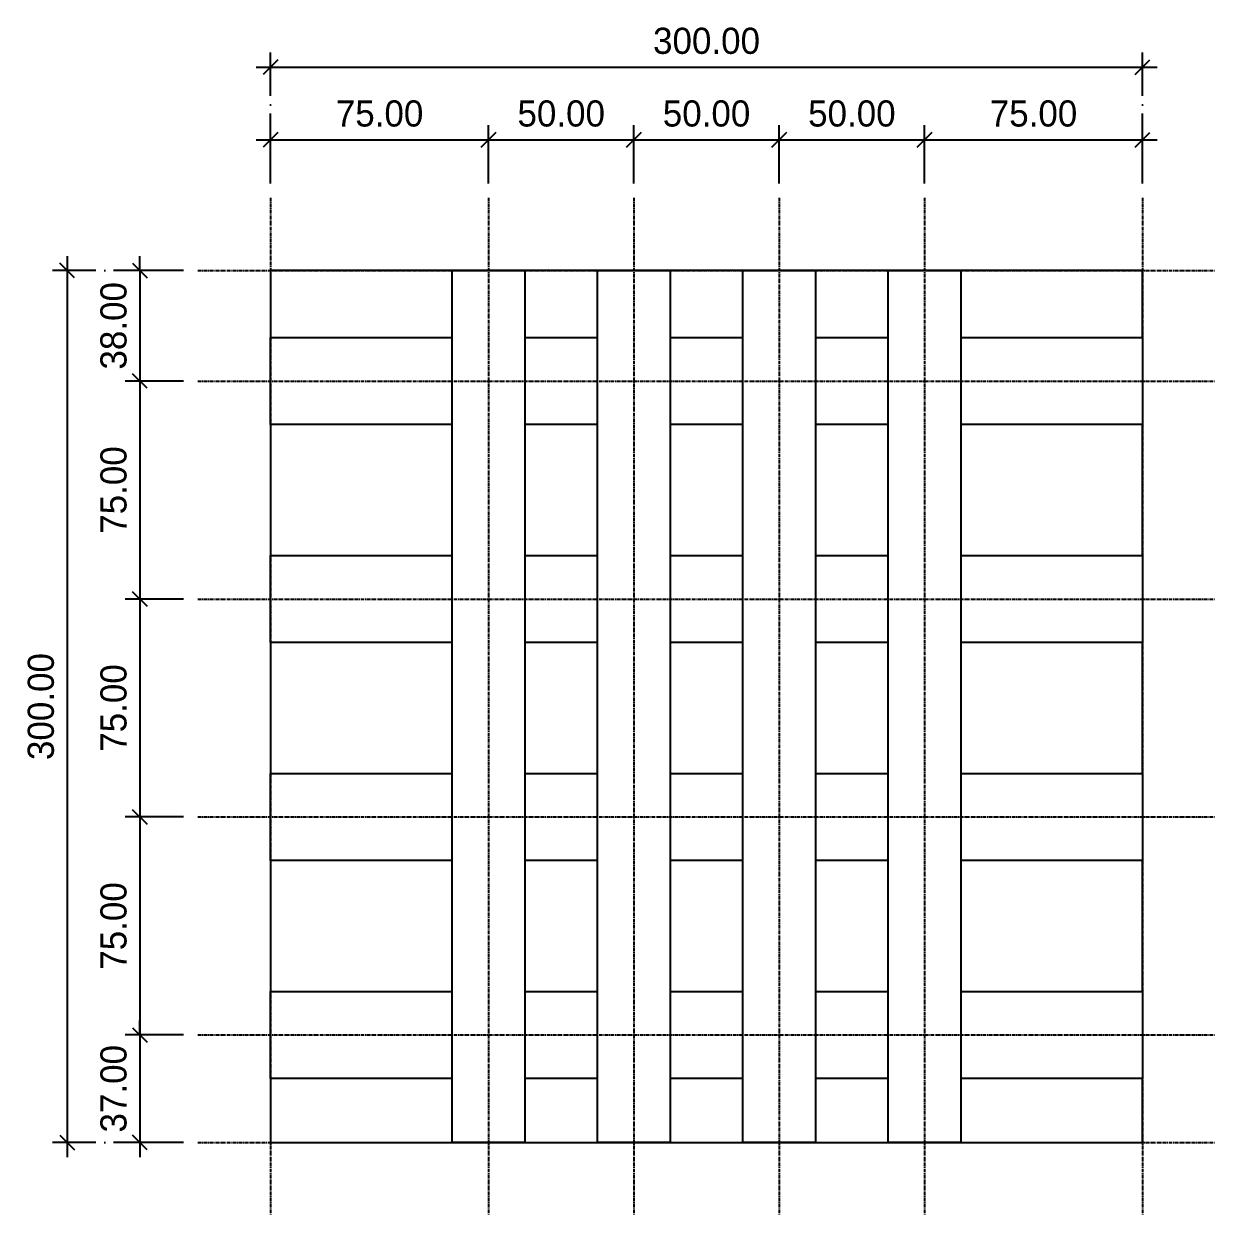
# Model space of a CAD drawing. Header units: millimetres. Extents: x -244126 to 368105, y -173968 to 259060.
# Drawn here: x -2787.4 to -2377.4, y 21937.8 to 22347.7 of the extents above; entities that cross this region are included whole.
import ezdxf

# ---------------------------------------------------------------- set-up
doc = ezdxf.new("R2010")
doc.units = ezdxf.units.MM
doc.header["$MEASUREMENT"] = 0
doc.linetypes.add('ACAD_ISO04W100', pattern=[30, 24, -3, 0, -3])
doc.linetypes.add('CENTER', pattern=[2, 1.25, -0.25, 0.25, -0.25])
for name, color, linetype in [('000 - D I M', 6, 'Continuous'), ('000 - GRID', 8, 'CENTER'), ('000 - WIPEOUT', 250, 'Continuous'), ('001 - ASCESSORIES', 1, 'Continuous'), ('002 - STRUCTURAL STEEL', 4, 'Continuous'), ('A04_TUBE SERIES', 7, 'Continuous')]:
    doc.layers.add(name, color=color, linetype=linetype)
doc.styles.add('CORDIA', font='cordia.shx')
doc.styles.add('TA', font='Cordia New.ttf', dxfattribs={"height": 4.5})
doc.dimstyles.new('DIM E-E', dxfattribs={"dimscale": 2, "dimtxt": 0.18, "dimasz": 0.1, "dimexe": 0.1, "dimexo": 0.1, "dimgap": 0.09, "dimtad": 1, "dimtoh": 1, "dimzin": 0, "dimdsep": 46, "dimtxsty": 'CORDIA', "dimblk": 'OBLIQUE', "dimcen": 0.1, "dimdle": 0.1, "dimclrd": 40, "dimclre": 140, "dimclrt": 3, "dimadec": 0, "dimazin": 0, "dimtfac": 1, "dimtix": 1, "dimtmove": 2, "dimatfit": 3, "dimfxl": 1, "dimtolj": 1, "dimtzin": 0, "dimarcsym": 0})

# ---------------------------------------------------------------- blocks, each defined once
blk = doc.blocks.new('*U548')
at = {"color": 3}
blk.add_point((0, -300), dxfattribs=at)
at = {"layer": '000 - GRID', "color": 0, "linetype": 'ByBlock'}
blk.add_line((0, 25), (0, -325), dxfattribs=at)
at = {"layer": '000 - GRID', "color": 0}
blk.add_point((0, 0), dxfattribs=at)
at = {"style": 'TA', "flags": 1}
blk.add_attdef('LOCATION', (6, 6), '', height=4.5, dxfattribs=at)
blk = doc.blocks.new('*U746')
at = {"color": 0}
blk.add_wipeout([(-150, 15), (150, 15), (150, -15), (-150, -15)], dxfattribs=at).dxf.layer = '000 - WIPEOUT'
at = {"layer": '002 - STRUCTURAL STEEL', "color": 0, "linetype": 'ByBlock'}
blk.add_lwpolyline([(-150, 15), (150, 15), (150, -15), (-150, -15)], close=True, dxfattribs=at)
blk = doc.blocks.new('*U970')
at = {"color": 0}
blk.add_wipeout([(-12.5, 300), (12.5, 300), (12.5, 0), (-12.5, 0)], dxfattribs=at).dxf.layer = '000 - WIPEOUT'
at = {"layer": '002 - STRUCTURAL STEEL', "color": 0, "linetype": 'ByBlock'}
blk.add_lwpolyline([(-12.5, 300), (12.5, 300), (12.5, 0), (-12.5, 0)], close=True, dxfattribs=at)
blk = doc.blocks.new('_Oblique')
at = {"color": 0, "linetype": 'ByBlock', "lineweight": -2}
blk.add_line((-0.5, -0.5), (0.5, 0.5), dxfattribs=at)
blk = doc.blocks.new('*D2011')
at = {"layer": '000 - D I M', "color": 140, "linetype": 'ACAD_ISO04W100', "lineweight": -2, "transparency": 16777216}
for p, q in [((-2702.45, 22292.78), (-2702.45, 22312.78)), ((-2627.45, 22292.78), (-2627.45, 22312.78))]:
    blk.add_line(p, q, dxfattribs=at)
at = {"layer": '000 - D I M', "color": 40, "lineweight": -2, "transparency": 16777216}
blk.add_line((-2707.45, 22307.78), (-2622.45, 22307.78), dxfattribs=at)
at = {"layer": 'Defpoints', "color": 0, "transparency": 16777216}
for p in [(-2627.45, 22307.78), (-2702.45, 22287.78), (-2627.45, 22287.78)]:
    blk.add_point(p, dxfattribs=at)
at = {"layer": '000 - D I M', "color": 40, "lineweight": -2, "transparency": 16777216, "xscale": 5, "yscale": 5, "zscale": 5, "rotation": 180}
blk.add_blockref('_Oblique', (-2702.45, 22307.78), dxfattribs=at)
at = {"layer": '000 - D I M', "color": 40, "lineweight": -2, "transparency": 16777216, "xscale": 5, "yscale": 5, "zscale": 5}
blk.add_blockref('_Oblique', (-2627.45, 22307.78), dxfattribs=at)
at = {"layer": '000 - D I M', "color": 3, "transparency": 16777216, "insert": (-2664.95, 22316.78), "char_height": 9, "attachment_point": 5, "style": 'CORDIA'}
blk.add_mtext('\\A1;75.00', dxfattribs=at)
blk = doc.blocks.new('*D2012')
at = {"layer": '000 - D I M', "color": 140, "linetype": 'ACAD_ISO04W100', "lineweight": -2, "transparency": 16777216}
for p, q in [((-2627.45, 22292.78), (-2627.45, 22312.78)), ((-2577.45, 22292.78), (-2577.45, 22312.78))]:
    blk.add_line(p, q, dxfattribs=at)
at = {"layer": '000 - D I M', "color": 40, "lineweight": -2, "transparency": 16777216}
blk.add_line((-2632.45, 22307.78), (-2572.45, 22307.78), dxfattribs=at)
at = {"layer": 'Defpoints', "color": 0, "transparency": 16777216}
for p in [(-2577.45, 22307.78), (-2627.45, 22287.78), (-2577.45, 22287.78)]:
    blk.add_point(p, dxfattribs=at)
at = {"layer": '000 - D I M', "color": 40, "lineweight": -2, "transparency": 16777216, "xscale": 5, "yscale": 5, "zscale": 5, "rotation": 180}
blk.add_blockref('_Oblique', (-2627.45, 22307.78), dxfattribs=at)
at = {"layer": '000 - D I M', "color": 40, "lineweight": -2, "transparency": 16777216, "xscale": 5, "yscale": 5, "zscale": 5}
blk.add_blockref('_Oblique', (-2577.45, 22307.78), dxfattribs=at)
at = {"layer": '000 - D I M', "color": 3, "transparency": 16777216, "insert": (-2602.45, 22316.78), "char_height": 9, "attachment_point": 5, "style": 'CORDIA'}
blk.add_mtext('\\A1;50.00', dxfattribs=at)
blk = doc.blocks.new('*D2013')
at = {"layer": '000 - D I M', "color": 140, "linetype": 'ACAD_ISO04W100', "lineweight": -2, "transparency": 16777216}
for p, q in [((-2577.45, 22292.78), (-2577.45, 22312.78)), ((-2527.45, 22292.78), (-2527.45, 22312.78))]:
    blk.add_line(p, q, dxfattribs=at)
at = {"layer": '000 - D I M', "color": 40, "lineweight": -2, "transparency": 16777216}
blk.add_line((-2582.45, 22307.78), (-2522.45, 22307.78), dxfattribs=at)
at = {"layer": 'Defpoints', "color": 0, "transparency": 16777216}
for p in [(-2527.45, 22307.78), (-2577.45, 22287.78), (-2527.45, 22287.78)]:
    blk.add_point(p, dxfattribs=at)
at = {"layer": '000 - D I M', "color": 40, "lineweight": -2, "transparency": 16777216, "xscale": 5, "yscale": 5, "zscale": 5, "rotation": 180}
blk.add_blockref('_Oblique', (-2577.45, 22307.78), dxfattribs=at)
at = {"layer": '000 - D I M', "color": 40, "lineweight": -2, "transparency": 16777216, "xscale": 5, "yscale": 5, "zscale": 5}
blk.add_blockref('_Oblique', (-2527.45, 22307.78), dxfattribs=at)
at = {"layer": '000 - D I M', "color": 3, "transparency": 16777216, "insert": (-2552.45, 22316.78), "char_height": 9, "attachment_point": 5, "style": 'CORDIA'}
blk.add_mtext('\\A1;50.00', dxfattribs=at)
blk = doc.blocks.new('*D2014')
at = {"layer": '000 - D I M', "color": 140, "linetype": 'ACAD_ISO04W100', "lineweight": -2, "transparency": 16777216}
for p, q in [((-2527.45, 22292.78), (-2527.45, 22312.78)), ((-2477.45, 22292.78), (-2477.45, 22312.78))]:
    blk.add_line(p, q, dxfattribs=at)
at = {"layer": '000 - D I M', "color": 40, "lineweight": -2, "transparency": 16777216}
blk.add_line((-2532.45, 22307.78), (-2472.45, 22307.78), dxfattribs=at)
at = {"layer": 'Defpoints', "color": 0, "transparency": 16777216}
for p in [(-2477.45, 22307.78), (-2527.45, 22287.78), (-2477.45, 22287.78)]:
    blk.add_point(p, dxfattribs=at)
at = {"layer": '000 - D I M', "color": 40, "lineweight": -2, "transparency": 16777216, "xscale": 5, "yscale": 5, "zscale": 5, "rotation": 180}
blk.add_blockref('_Oblique', (-2527.45, 22307.78), dxfattribs=at)
at = {"layer": '000 - D I M', "color": 40, "lineweight": -2, "transparency": 16777216, "xscale": 5, "yscale": 5, "zscale": 5}
blk.add_blockref('_Oblique', (-2477.45, 22307.78), dxfattribs=at)
at = {"layer": '000 - D I M', "color": 3, "transparency": 16777216, "insert": (-2502.45, 22316.78), "char_height": 9, "attachment_point": 5, "style": 'CORDIA'}
blk.add_mtext('\\A1;50.00', dxfattribs=at)
blk = doc.blocks.new('*D2015')
at = {"layer": '000 - D I M', "color": 140, "linetype": 'ACAD_ISO04W100', "lineweight": -2, "transparency": 16777216}
for p, q in [((-2477.45, 22292.78), (-2477.45, 22312.78)), ((-2402.45, 22292.78), (-2402.45, 22312.78))]:
    blk.add_line(p, q, dxfattribs=at)
at = {"layer": '000 - D I M', "color": 40, "lineweight": -2, "transparency": 16777216}
blk.add_line((-2482.45, 22307.78), (-2397.45, 22307.78), dxfattribs=at)
at = {"layer": 'Defpoints', "color": 0, "transparency": 16777216}
for p in [(-2402.45, 22307.78), (-2477.45, 22287.78), (-2402.45, 22287.78)]:
    blk.add_point(p, dxfattribs=at)
at = {"layer": '000 - D I M', "color": 40, "lineweight": -2, "transparency": 16777216, "xscale": 5, "yscale": 5, "zscale": 5, "rotation": 180}
blk.add_blockref('_Oblique', (-2477.45, 22307.78), dxfattribs=at)
at = {"layer": '000 - D I M', "color": 40, "lineweight": -2, "transparency": 16777216, "xscale": 5, "yscale": 5, "zscale": 5}
blk.add_blockref('_Oblique', (-2402.45, 22307.78), dxfattribs=at)
at = {"layer": '000 - D I M', "color": 3, "transparency": 16777216, "insert": (-2439.95, 22316.78), "char_height": 9, "attachment_point": 5, "style": 'CORDIA'}
blk.add_mtext('\\A1;75.00', dxfattribs=at)
blk = doc.blocks.new('*D2016')
at = {"layer": '000 - D I M', "color": 40, "lineweight": -2, "transparency": 16777216}
for p, q in [((-2747.45, 22262.78), (-2747.45, 22267.78)), ((-2747.45, 22262.78), (-2747.45, 22224.78)), ((-2747.45, 22224.78), (-2747.45, 22219.78))]:
    blk.add_line(p, q, dxfattribs=at)
at = {"layer": '000 - D I M', "color": 140, "linetype": 'ACAD_ISO04W100', "lineweight": -2, "transparency": 16777216}
for p, q in [((-2732.45, 22262.78), (-2752.45, 22262.78)), ((-2732.45, 22224.78), (-2752.45, 22224.78))]:
    blk.add_line(p, q, dxfattribs=at)
at = {"layer": 'Defpoints', "color": 0, "transparency": 16777216}
for p in [(-2727.45, 22262.78), (-2747.45, 22224.78), (-2727.45, 22224.78)]:
    blk.add_point(p, dxfattribs=at)
at = {"layer": '000 - D I M', "color": 40, "lineweight": -2, "transparency": 16777216, "xscale": 5, "yscale": 5, "zscale": 5}
for p, rotation in [((-2747.45, 22262.78), 270), ((-2747.45, 22224.78), 90)]:
    blk.add_blockref('_Oblique', p, dxfattribs=dict(at, rotation=rotation))
at = {"layer": '000 - D I M', "color": 3, "transparency": 16777216, "insert": (-2756.45, 22243.78), "char_height": 9, "attachment_point": 5, "rotation": 90, "style": 'CORDIA'}
blk.add_mtext('\\A1;38.00', dxfattribs=at)
blk = doc.blocks.new('*D2005')
at = {"layer": '000 - D I M', "color": 40, "lineweight": -2, "transparency": 16777216}
blk.add_line((-2747.45, 22229.78), (-2747.45, 22144.78), dxfattribs=at)
at = {"layer": '000 - D I M', "color": 140, "linetype": 'ACAD_ISO04W100', "lineweight": -2, "transparency": 16777216}
for p, q in [((-2732.45, 22224.78), (-2752.45, 22224.78)), ((-2732.45, 22149.78), (-2752.45, 22149.78))]:
    blk.add_line(p, q, dxfattribs=at)
at = {"layer": 'Defpoints', "color": 0, "transparency": 16777216}
for p in [(-2727.45, 22224.78), (-2747.45, 22149.78), (-2727.45, 22149.78)]:
    blk.add_point(p, dxfattribs=at)
at = {"layer": '000 - D I M', "color": 40, "lineweight": -2, "transparency": 16777216, "xscale": 5, "yscale": 5, "zscale": 5}
for p, rotation in [((-2747.45, 22224.78), 90), ((-2747.45, 22149.78), 270)]:
    blk.add_blockref('_Oblique', p, dxfattribs=dict(at, rotation=rotation))
at = {"layer": '000 - D I M', "color": 3, "transparency": 16777216, "insert": (-2756.45, 22187.28), "char_height": 9, "attachment_point": 5, "rotation": 90, "style": 'CORDIA'}
blk.add_mtext('\\A1;75.00', dxfattribs=at)
blk = doc.blocks.new('*D2006')
at = {"layer": '000 - D I M', "color": 40, "lineweight": -2, "transparency": 16777216}
blk.add_line((-2747.45, 22154.78), (-2747.45, 22069.78), dxfattribs=at)
at = {"layer": '000 - D I M', "color": 140, "linetype": 'ACAD_ISO04W100', "lineweight": -2, "transparency": 16777216}
for p, q in [((-2732.45, 22149.78), (-2752.45, 22149.78)), ((-2732.45, 22074.78), (-2752.45, 22074.78))]:
    blk.add_line(p, q, dxfattribs=at)
at = {"layer": 'Defpoints', "color": 0, "transparency": 16777216}
for p in [(-2727.45, 22149.78), (-2747.45, 22074.78), (-2727.45, 22074.78)]:
    blk.add_point(p, dxfattribs=at)
at = {"layer": '000 - D I M', "color": 40, "lineweight": -2, "transparency": 16777216, "xscale": 5, "yscale": 5, "zscale": 5}
for p, rotation in [((-2747.45, 22149.78), 90), ((-2747.45, 22074.78), 270)]:
    blk.add_blockref('_Oblique', p, dxfattribs=dict(at, rotation=rotation))
at = {"layer": '000 - D I M', "color": 3, "transparency": 16777216, "insert": (-2756.45, 22112.28), "char_height": 9, "attachment_point": 5, "rotation": 90, "style": 'CORDIA'}
blk.add_mtext('\\A1;75.00', dxfattribs=at)
blk = doc.blocks.new('*D2007')
at = {"layer": '000 - D I M', "color": 40, "lineweight": -2, "transparency": 16777216}
blk.add_line((-2747.45, 22079.78), (-2747.45, 21994.78), dxfattribs=at)
at = {"layer": '000 - D I M', "color": 140, "linetype": 'ACAD_ISO04W100', "lineweight": -2, "transparency": 16777216}
for p, q in [((-2732.45, 22074.78), (-2752.45, 22074.78)), ((-2732.45, 21999.78), (-2752.45, 21999.78))]:
    blk.add_line(p, q, dxfattribs=at)
at = {"layer": 'Defpoints', "color": 0, "transparency": 16777216}
for p in [(-2727.45, 22074.78), (-2747.45, 21999.78), (-2727.45, 21999.78)]:
    blk.add_point(p, dxfattribs=at)
at = {"layer": '000 - D I M', "color": 40, "lineweight": -2, "transparency": 16777216, "xscale": 5, "yscale": 5, "zscale": 5}
for p, rotation in [((-2747.45, 22074.78), 90), ((-2747.45, 21999.78), 270)]:
    blk.add_blockref('_Oblique', p, dxfattribs=dict(at, rotation=rotation))
at = {"layer": '000 - D I M', "color": 3, "transparency": 16777216, "insert": (-2756.45, 22037.28), "char_height": 9, "attachment_point": 5, "rotation": 90, "style": 'CORDIA'}
blk.add_mtext('\\A1;75.00', dxfattribs=at)
blk = doc.blocks.new('*D2008')
at = {"layer": '000 - D I M', "color": 40, "lineweight": -2, "transparency": 16777216}
for p, q in [((-2747.45, 21999.78), (-2747.45, 22004.78)), ((-2747.45, 21999.78), (-2747.45, 21962.78)), ((-2747.45, 21962.78), (-2747.45, 21957.78))]:
    blk.add_line(p, q, dxfattribs=at)
at = {"layer": '000 - D I M', "color": 140, "linetype": 'ACAD_ISO04W100', "lineweight": -2, "transparency": 16777216}
for p, q in [((-2732.45, 21999.78), (-2752.45, 21999.78)), ((-2732.45, 21962.78), (-2752.45, 21962.78))]:
    blk.add_line(p, q, dxfattribs=at)
at = {"layer": 'Defpoints', "color": 0, "transparency": 16777216}
for p in [(-2727.45, 21999.78), (-2747.45, 21962.78), (-2727.45, 21962.78)]:
    blk.add_point(p, dxfattribs=at)
at = {"layer": '000 - D I M', "color": 40, "lineweight": -2, "transparency": 16777216, "xscale": 5, "yscale": 5, "zscale": 5}
for p, rotation in [((-2747.45, 21999.78), 270), ((-2747.45, 21962.78), 90)]:
    blk.add_blockref('_Oblique', p, dxfattribs=dict(at, rotation=rotation))
at = {"layer": '000 - D I M', "color": 3, "transparency": 16777216, "insert": (-2756.45, 21981.28), "char_height": 9, "attachment_point": 5, "rotation": 90, "style": 'CORDIA'}
blk.add_mtext('\\A1;37.00', dxfattribs=at)
blk = doc.blocks.new('*D2009')
at = {"layer": '000 - D I M', "color": 140, "linetype": 'ACAD_ISO04W100', "lineweight": -2, "transparency": 16777216}
for p, q in [((-2702.45, 22292.78), (-2702.45, 22337.78)), ((-2402.45, 22292.78), (-2402.45, 22337.78))]:
    blk.add_line(p, q, dxfattribs=at)
at = {"layer": '000 - D I M', "color": 40, "lineweight": -2, "transparency": 16777216}
blk.add_line((-2707.45, 22332.78), (-2397.45, 22332.78), dxfattribs=at)
at = {"layer": 'Defpoints', "color": 0, "transparency": 16777216}
for p in [(-2402.45, 22332.78), (-2702.45, 22287.78), (-2402.45, 22287.78)]:
    blk.add_point(p, dxfattribs=at)
at = {"layer": '000 - D I M', "color": 40, "lineweight": -2, "transparency": 16777216, "xscale": 5, "yscale": 5, "zscale": 5, "rotation": 180}
blk.add_blockref('_Oblique', (-2702.45, 22332.78), dxfattribs=at)
at = {"layer": '000 - D I M', "color": 40, "lineweight": -2, "transparency": 16777216, "xscale": 5, "yscale": 5, "zscale": 5}
blk.add_blockref('_Oblique', (-2402.45, 22332.78), dxfattribs=at)
at = {"layer": '000 - D I M', "color": 3, "transparency": 16777216, "insert": (-2552.45, 22341.78), "char_height": 9, "attachment_point": 5, "style": 'CORDIA'}
blk.add_mtext('\\A1;300.00', dxfattribs=at)
blk = doc.blocks.new('*D2010')
at = {"layer": '000 - D I M', "color": 40, "lineweight": -2, "transparency": 16777216}
blk.add_line((-2772.45, 22267.78), (-2772.45, 21957.78), dxfattribs=at)
at = {"layer": '000 - D I M', "color": 140, "linetype": 'ACAD_ISO04W100', "lineweight": -2, "transparency": 16777216}
for p, q in [((-2732.45, 22262.78), (-2777.45, 22262.78)), ((-2732.45, 21962.78), (-2777.45, 21962.78))]:
    blk.add_line(p, q, dxfattribs=at)
at = {"layer": 'Defpoints', "color": 0, "transparency": 16777216}
for p in [(-2727.45, 22262.78), (-2772.45, 21962.78), (-2727.45, 21962.78)]:
    blk.add_point(p, dxfattribs=at)
at = {"layer": '000 - D I M', "color": 40, "lineweight": -2, "transparency": 16777216, "xscale": 5, "yscale": 5, "zscale": 5}
for p, rotation in [((-2772.45, 22262.78), 90), ((-2772.45, 21962.78), 270)]:
    blk.add_blockref('_Oblique', p, dxfattribs=dict(at, rotation=rotation))
at = {"layer": '000 - D I M', "color": 3, "transparency": 16777216, "insert": (-2781.45, 22112.78), "char_height": 9, "attachment_point": 5, "rotation": 90, "style": 'CORDIA'}
blk.add_mtext('\\A1;300.00', dxfattribs=at)

msp = doc.modelspace()

# ---------------------------------------------------------------- linework, layer by layer
at = {"layer": 'A04_TUBE SERIES', "color": 3}
msp.add_lwpolyline([(-2702.44672, 21962.77762), (-2402.44672, 21962.77762), (-2402.44672, 22262.77762), (-2702.44672, 22262.77762)], close=True, dxfattribs=at)

# ---------------------------------------------------------------- dimensions: what is measured, and where the dimension line sits
at = {"layer": '000 - D I M', "color": 3}
for base, p1, p2, picture, middle in [((-2402.44672, 22332.77762), (-2702.44672, 22287.77762), (-2402.44672, 22287.77762), '*D2009', (-2552.44672, 22341.77762)), ((-2627.44672, 22307.77762), (-2702.44672, 22287.77762), (-2627.44672, 22287.77762), '*D2011', (-2664.94672, 22316.77762)), ((-2577.44672, 22307.77762), (-2627.44672, 22287.77762), (-2577.44672, 22287.77762), '*D2012', (-2602.44672, 22316.77762)), ((-2527.44672, 22307.77762), (-2577.44672, 22287.77762), (-2527.44672, 22287.77762), '*D2013', (-2552.44672, 22316.77762)), ((-2477.44672, 22307.77762), (-2527.44672, 22287.77762), (-2477.44672, 22287.77762), '*D2014', (-2502.44672, 22316.77762)), ((-2402.44672, 22307.77762), (-2477.44672, 22287.77762), (-2402.44672, 22287.77762), '*D2015', (-2439.94672, 22316.77762))]:
    dim = msp.add_linear_dim(base=base, p1=p1, p2=p2, dimstyle='DIM E-E', override={"dimscale": 50}, dxfattribs=at)
    dim.commit()
    dim.dimension.update_dxf_attribs({"geometry": picture, "text_midpoint": middle})
for base, p1, p2, picture, middle in [((-2772.44672, 21962.77762), (-2727.44672, 22262.77762), (-2727.44672, 21962.77762), '*D2010', (-2781.44672, 22112.77762)), ((-2747.44672, 22224.77762), (-2727.44672, 22262.77762), (-2727.44672, 22224.77762), '*D2016', (-2756.44672, 22243.77762)), ((-2747.44672, 22149.77762), (-2727.44672, 22224.77762), (-2727.44672, 22149.77762), '*D2005', (-2756.44672, 22187.27762)), ((-2747.44672, 22074.77762), (-2727.44672, 22149.77762), (-2727.44672, 22074.77762), '*D2006', (-2756.44672, 22112.27762)), ((-2747.44672, 21999.77762), (-2727.44672, 22074.77762), (-2727.44672, 21999.77762), '*D2007', (-2756.44672, 22037.27762)), ((-2747.44672, 21962.77762), (-2727.44672, 21999.77762), (-2727.44672, 21962.77762), '*D2008', (-2756.44672, 21981.27762))]:
    dim = msp.add_linear_dim(base=base, p1=p1, p2=p2, angle=90, dimstyle='DIM E-E', override={"dimscale": 50}, dxfattribs=at)
    dim.commit()
    dim.dimension.update_dxf_attribs({"geometry": picture, "text_midpoint": middle})

# ---------------------------------------------------------------- next in the draw order: block references
at = {"layer": '001 - ASCESSORIES', "color": 1}
for p in [(-2552.44672, 22224.77762), (-2552.44672, 22149.77762), (-2552.44672, 22074.77762), (-2552.44672, 21999.77762)]:
    msp.add_blockref('*U746', p, dxfattribs=at)

# ---------------------------------------------------------------- next in the draw order: block references
at = {"layer": '000 - GRID'}
for p in [(-2702.44672, 22262.77762), (-2402.44672, 22262.77762)]:
    msp.add_blockref('*U548', p, dxfattribs=at)
at = {"layer": 'A04_TUBE SERIES', "color": 3}
for p in [(-2627.44672, 21962.77762), (-2577.44672, 21962.77762), (-2527.44672, 21962.77762), (-2477.44672, 21962.77762)]:
    msp.add_blockref('*U970', p, dxfattribs=at)

# ---------------------------------------------------------------- next in the draw order: block references
at = {"layer": '000 - GRID'}
for p in [(-2627.44672, 22262.77762), (-2577.44672, 22262.77762), (-2527.44672, 22262.77762), (-2477.44672, 22262.77762)]:
    msp.add_blockref('*U548', p, dxfattribs=at)
at = {"layer": '000 - GRID', "rotation": 90}
for p in [(-2702.44672, 22262.77762), (-2702.44672, 22224.77762), (-2702.44672, 22149.77762), (-2702.44672, 22074.77762), (-2702.44672, 21999.77762), (-2702.44672, 21962.77762)]:
    msp.add_blockref('*U548', p, dxfattribs=at)

doc.saveas('drawing.dxf')
